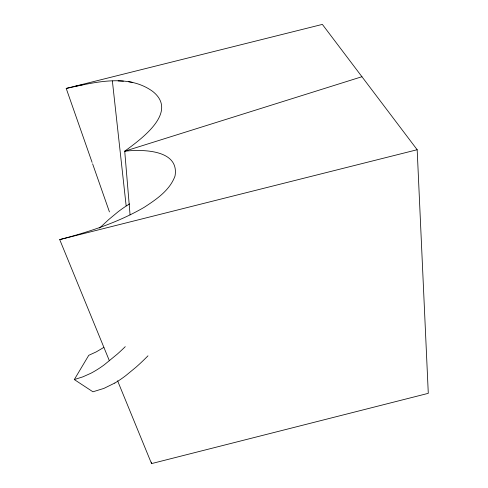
<?xml version="1.0" encoding="UTF-8"?>
<svg xmlns="http://www.w3.org/2000/svg" width="488" height="488" viewBox="0 0 488 488"><rect width="100%" height="100%" fill="white"/><g stroke="black" fill="none" stroke-linecap="round" stroke-linejoin="round"><path stroke-width="0.73" d="M114.796 383.043L103.92 388.399L92.933 391.797L74.304 379.566L88.755 355.319L96.282 351.866L103.877 347.377M99.558 228.061L108.818 219.478L117.822 212.006A77.659 29.939 -51.2 0 1 121.579 209.2A80.502 31.116 -51.3 0 1 129.662 203.886M361.937 76.72L124.727 151.195L130.064 214.854M74.304 379.566L82.881 376.84L90.927 373.241A100.284 41.267 -52.4 0 0 94.337 371.35L96.026 370.349A83.149 34.617 -52.8 0 0 104.279 364.798L117.401 354.032A118.541 47.824 -52.1 0 0 125.257 346.669M109.379 360.76L59.713 239.608C88.901 231.922 117.98 222.571 144.192 207.321C156.434 199.33 169.8 190.363 175.027 176.009C179.645 149.371 142.032 149.273 124.727 151.195C140.629 139.422 179.139 112.173 152.591 91.329C127.435 73.23 93.891 82.606 66.209 88.426L92.098 162.376M117.59 380.793L151.536 463.6L428.287 393.334L417.173 149.731L322.361 24.4L66.209 88.426M59.713 239.608L417.173 149.731M75.481 86.23L84.064 84.448M118.127 80.91L123.421 81.142M128.283 81.642L132.748 82.405M92.604 163.809L109.44 211.92M112.374 80.965L126.154 205.869M151.396 462.087L151.536 463.6M114.79 383.062A83.582 36.777 -53.1 0 0 125.867 375.553L136.067 367.153A116.833 49.904 -52.3 0 0 144.296 359.504L146.986 356.832A98.118 42.737 -52.6 0 0 147.98 355.819"/></g></svg>
